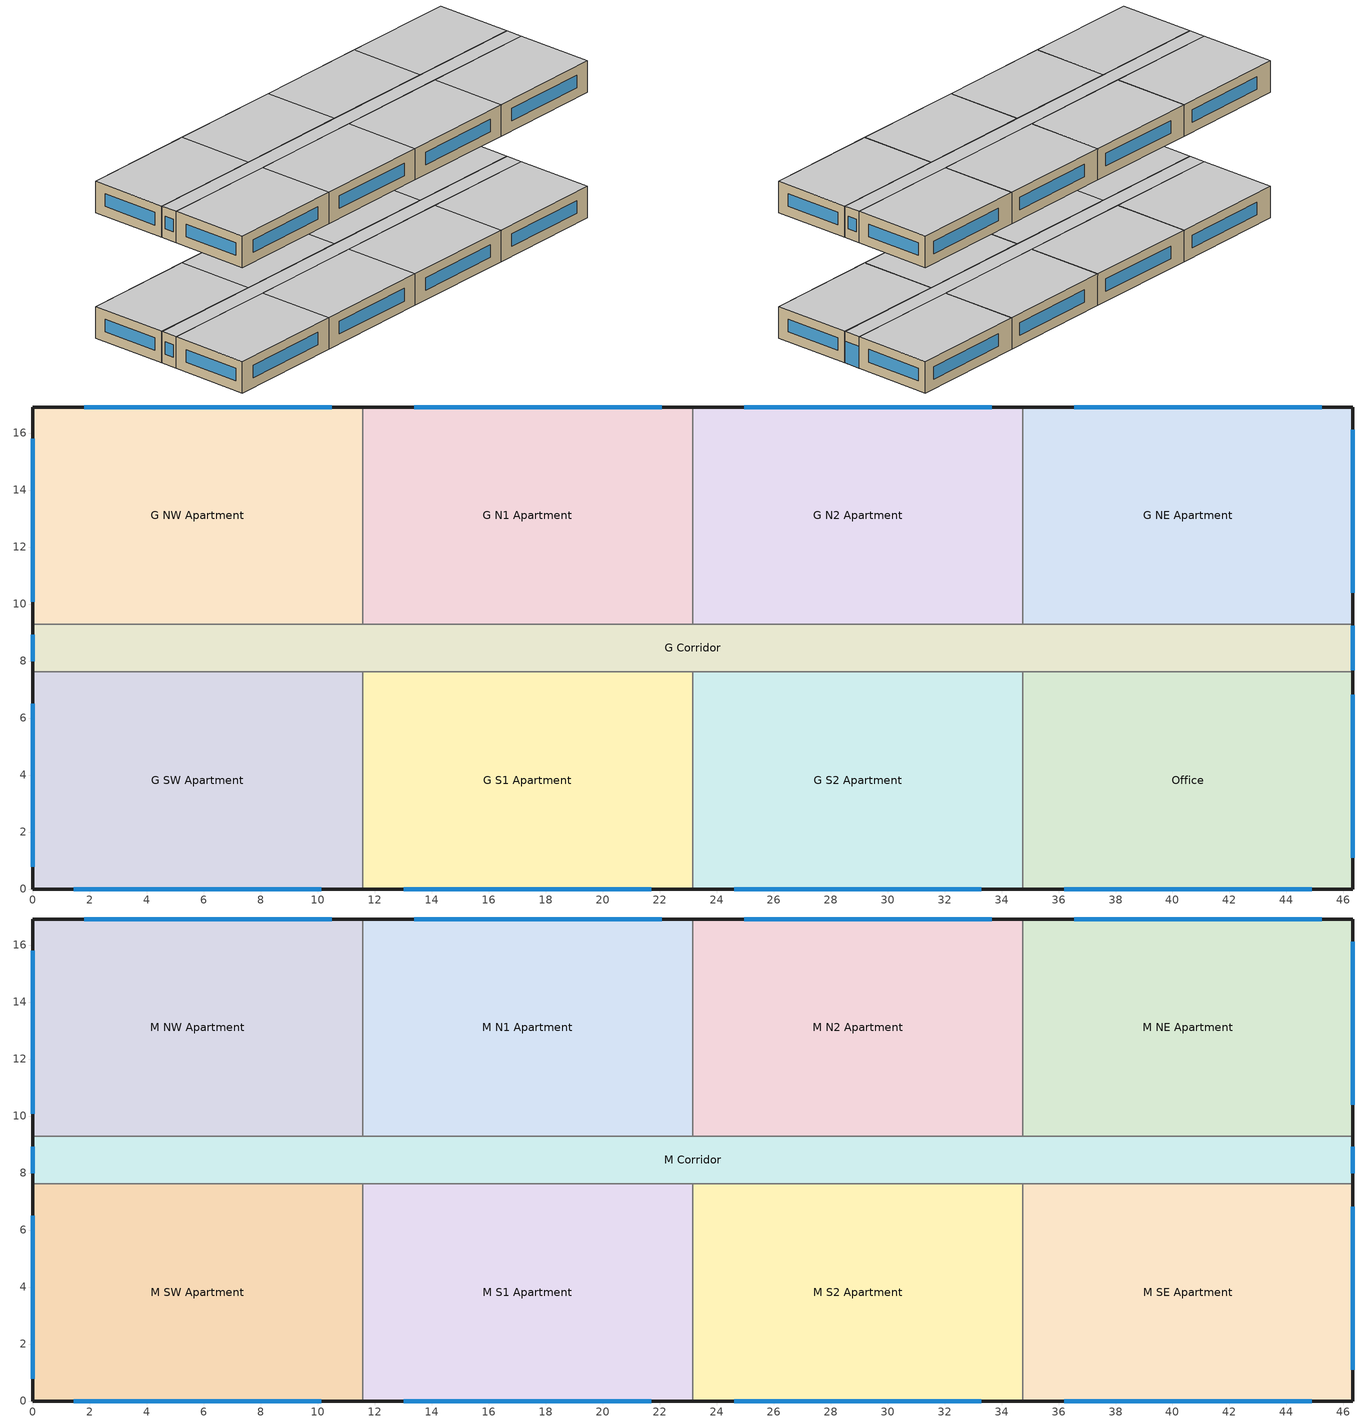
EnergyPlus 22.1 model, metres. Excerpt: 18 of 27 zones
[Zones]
G SW Apartment
 floor ground (gGFloorSWA_Ffactor): 0,7.62 11.58,7.62 11.58,0 0,0 z0
 wall outside (res_ext_wall_grd): 0,7.62 0,0 11.58,0 z0:3.05
 wall to G Corridor (int_wall): 11.58,7.62 0,7.62 z0:3.05
 wall to G S1 Apartment (int_wall): 11.58,0 11.58,7.62 z0:3.05
 window (ResWindow_U_0.53_SHGC_0.215): 1.45,0 10.13,0 / 0,6.5 0,0.79 z0.95:2.17
 ceiling adiabatic (int_slab_ceiling): 11.58,0 11.58,7.62 0,7.62 0,0 z3.05
G NW Apartment
 floor ground (gGFloorNWA_Ffactor): 0,16.92 11.58,16.92 11.58,9.3 0,9.3 z0
 wall outside (res_ext_wall_grd): 11.58,16.92 0,16.92 0,9.3 z0:3.05
 wall to G Corridor (int_wall): 0,9.3 11.58,9.3 z0:3.05
 wall to G N1 Apartment (int_wall): 11.58,9.3 11.58,16.92 z0:3.05
 window (ResWindow_U_0.53_SHGC_0.215): 0,15.8 0,10.08 / 10.5,16.92 1.81,16.92 z0.95:2.17
 ceiling adiabatic (int_slab_ceiling): 11.58,9.3 11.58,16.92 0,16.92 0,9.3 z3.05
Office
 floor ground (gGFloorSEA_Ffactor): 34.75,7.62 46.33,7.62 46.33,0 34.75,0 z0
 wall outside (nonres_ext_wall_grd): 34.75,0 46.33,0 46.33,7.62 z0:3.05
 wall to G Corridor (int_wall): 46.33,7.62 34.75,7.62 z0:3.05
 window (NonresWindow_U_0.53_SHGC_0.215): 36.19,0 44.88,0 / 46.33,1.1 46.33,6.81 z0.95:2.17
 ceiling adiabatic (int_slab_ceiling): 46.33,0 46.33,7.62 34.75,7.62 34.75,0 z3.05
G NE Apartment
 floor ground (gGFloorNEA_Ffactor): 34.75,16.92 46.33,16.92 46.33,9.3 34.75,9.3 z0
 wall outside (res_ext_wall_grd): 46.33,9.3 46.33,16.92 34.75,16.92 z0:3.05
 wall to G Corridor (int_wall): 34.75,9.3 46.33,9.3 z0:3.05
 window (ResWindow_U_0.53_SHGC_0.215): 45.25,16.92 36.56,16.92 / 46.33,10.4 46.33,16.11 z0.95:2.17
 ceiling adiabatic (int_slab_ceiling): 46.33,9.3 46.33,16.92 34.75,16.92 34.75,9.3 z3.05
G N1 Apartment
 floor ground (gGFloorN1A_Ffactor): 11.58,16.92 23.16,16.92 23.16,9.3 11.58,9.3 z0
 wall outside (res_ext_wall_grd): 23.16,16.92 11.58,16.92 z0:3.05
 wall to G Corridor (int_wall): 11.58,9.3 23.16,9.3 z0:3.05
 wall to G N2 Apartment (int_wall): 23.16,9.3 23.16,16.92 z0:3.05
 window (ResWindow_U_0.53_SHGC_0.215): 22.08,16.92 13.4,16.92 z0.95:2.17
 ceiling adiabatic (int_slab_ceiling): 23.16,9.3 23.16,16.92 11.58,16.92 11.58,9.3 z3.05
G N2 Apartment
 floor ground (gGFloorN2A_Ffactor): 23.16,16.92 34.75,16.92 34.75,9.3 23.16,9.3 z0
 wall outside (res_ext_wall_grd): 34.75,16.92 23.16,16.92 z0:3.05
 wall to G Corridor (int_wall): 23.16,9.3 34.75,9.3 z0:3.05
 wall to G NE Apartment (int_wall): 34.75,9.3 34.75,16.92 z0:3.05
 window (ResWindow_U_0.53_SHGC_0.215): 33.66,16.92 24.98,16.92 z0.95:2.17
 ceiling adiabatic (int_slab_ceiling): 34.75,9.3 34.75,16.92 23.16,16.92 23.16,9.3 z3.05
G S1 Apartment
 floor ground (gGFloorS1A_Ffactor): 11.58,7.62 23.16,7.62 23.16,0 11.58,0 z0
 wall outside (res_ext_wall_grd): 11.58,0 23.16,0 z0:3.05
 wall to G Corridor (int_wall): 23.16,7.62 11.58,7.62 z0:3.05
 wall to G S2 Apartment (int_wall): 23.16,0 23.16,7.62 z0:3.05
 window (ResWindow_U_0.53_SHGC_0.215): 13.03,0 21.72,0 z0.95:2.17
 ceiling adiabatic (int_slab_ceiling): 23.16,0 23.16,7.62 11.58,7.62 11.58,0 z3.05
G S2 Apartment
 floor ground (gGFloorS2A_Ffactor): 23.16,7.62 34.75,7.62 34.75,0 23.16,0 z0
 wall outside (res_ext_wall_grd): 23.16,0 34.75,0 z0:3.05
 wall to G Corridor (int_wall): 34.75,7.62 23.16,7.62 z0:3.05
 wall to Office (int_wall): 34.75,0 34.75,7.62 z0:3.05
 window (ResWindow_U_0.53_SHGC_0.215): 24.61,0 33.3,0 z0.95:2.17
 ceiling adiabatic (int_slab_ceiling): 34.75,0 34.75,7.62 23.16,7.62 23.16,0 z3.05
G Corridor
 floor ground (gFloorC_Ffactor): 0,9.3 46.33,9.3 46.33,7.62 0,7.62 z0
 wall outside (nonres_ext_wall_grd): 0,9.3 0,7.62 / 46.33,7.62 46.33,9.3 z0:3.05
 window (NonresWindow_U_0.53_SHGC_0.215): 0,8.91 0,8 z0.95:2.17; 46.33,7.67 46.33,9.25 z0:2.13
 ceiling adiabatic (int_slab_ceiling): 46.33,7.62 46.33,9.3 0,9.3 0,7.62 z3.05
M SW Apartment
 floor adiabatic (int_slab_floor): 0,7.62 11.58,7.62 11.58,0 0,0 z12.19
 wall outside (res_ext_wall_mid): 0,7.62 0,0 11.58,0 z12.19:15.24
 wall to M Corridor (int_wall): 11.58,7.62 0,7.62 z12.19:15.24
 wall to M S1 Apartment (int_wall): 11.58,0 11.58,7.62 z12.19:15.24
 window (ResWindow_U_0.53_SHGC_0.215): 1.45,0 10.13,0 / 0,6.5 0,0.79 z13.15:14.36
 ceiling adiabatic (int_slab_ceiling): 11.58,0 11.58,7.62 0,7.62 0,0 z15.24
M NW Apartment
 floor adiabatic (int_slab_floor): 0,16.92 11.58,16.92 11.58,9.3 0,9.3 z12.19
 wall outside (res_ext_wall_mid): 11.58,16.92 0,16.92 0,9.3 z12.19:15.24
 wall to M Corridor (int_wall): 0,9.3 11.58,9.3 z12.19:15.24
 wall to M N1 Apartment (int_wall): 11.58,9.3 11.58,16.92 z12.19:15.24
 window (ResWindow_U_0.53_SHGC_0.215): 0,15.8 0,10.08 / 10.5,16.92 1.81,16.92 z13.15:14.36
 ceiling adiabatic (int_slab_ceiling): 11.58,9.3 11.58,16.92 0,16.92 0,9.3 z15.24
M SE Apartment
 floor adiabatic (int_slab_floor): 34.75,7.62 46.33,7.62 46.33,0 34.75,0 z12.19
 wall outside (res_ext_wall_mid): 34.75,0 46.33,0 46.33,7.62 z12.19:15.24
 wall to M Corridor (int_wall): 46.33,7.62 34.75,7.62 z12.19:15.24
 window (ResWindow_U_0.53_SHGC_0.215): 36.19,0 44.88,0 / 46.33,1.1 46.33,6.81 z13.15:14.36
 ceiling adiabatic (int_slab_ceiling): 46.33,0 46.33,7.62 34.75,7.62 34.75,0 z15.24
M NE Apartment
 floor adiabatic (int_slab_floor): 34.75,16.92 46.33,16.92 46.33,9.3 34.75,9.3 z12.19
 wall outside (res_ext_wall_mid): 46.33,9.3 46.33,16.92 34.75,16.92 z12.19:15.24
 wall to M Corridor (int_wall): 34.75,9.3 46.33,9.3 z12.19:15.24
 window (ResWindow_U_0.53_SHGC_0.215): 45.25,16.92 36.56,16.92 / 46.33,10.4 46.33,16.11 z13.15:14.36
 ceiling adiabatic (int_slab_ceiling): 46.33,9.3 46.33,16.92 34.75,16.92 34.75,9.3 z15.24
M N1 Apartment
 floor adiabatic (int_slab_floor): 11.58,16.92 23.16,16.92 23.16,9.3 11.58,9.3 z12.19
 wall outside (res_ext_wall_mid): 23.16,16.92 11.58,16.92 z12.19:15.24
 wall to M Corridor (int_wall): 11.58,9.3 23.16,9.3 z12.19:15.24
 wall to M N2 Apartment (int_wall): 23.16,9.3 23.16,16.92 z12.19:15.24
 window (ResWindow_U_0.53_SHGC_0.215): 22.08,16.92 13.4,16.92 z13.15:14.36
 ceiling adiabatic (int_slab_ceiling): 23.16,9.3 23.16,16.92 11.58,16.92 11.58,9.3 z15.24
M N2 Apartment
 floor adiabatic (int_slab_floor): 23.16,16.92 34.75,16.92 34.75,9.3 23.16,9.3 z12.19
 wall outside (res_ext_wall_mid): 34.75,16.92 23.16,16.92 z12.19:15.24
 wall to M Corridor (int_wall): 23.16,9.3 34.75,9.3 z12.19:15.24
 wall to M NE Apartment (int_wall): 34.75,9.3 34.75,16.92 z12.19:15.24
 window (ResWindow_U_0.53_SHGC_0.215): 33.66,16.92 24.98,16.92 z13.15:14.36
 ceiling adiabatic (int_slab_ceiling): 34.75,9.3 34.75,16.92 23.16,16.92 23.16,9.3 z15.24
M S1 Apartment
 floor adiabatic (int_slab_floor): 11.58,7.62 23.16,7.62 23.16,0 11.58,0 z12.19
 wall outside (res_ext_wall_mid): 11.58,0 23.16,0 z12.19:15.24
 wall to M Corridor (int_wall): 23.16,7.62 11.58,7.62 z12.19:15.24
 wall to M S2 Apartment (int_wall): 23.16,0 23.16,7.62 z12.19:15.24
 window (ResWindow_U_0.53_SHGC_0.215): 13.03,0 21.72,0 z13.15:14.36
 ceiling adiabatic (int_slab_ceiling): 23.16,0 23.16,7.62 11.58,7.62 11.58,0 z15.24
M S2 Apartment
 floor adiabatic (int_slab_floor): 23.16,7.62 34.75,7.62 34.75,0 23.16,0 z12.19
 wall outside (res_ext_wall_mid): 23.16,0 34.75,0 z12.19:15.24
 wall to M Corridor (int_wall): 34.75,7.62 23.16,7.62 z12.19:15.24
 wall to M SE Apartment (int_wall): 34.75,0 34.75,7.62 z12.19:15.24
 window (ResWindow_U_0.53_SHGC_0.215): 24.61,0 33.3,0 z13.15:14.36
 ceiling adiabatic (int_slab_ceiling): 34.75,0 34.75,7.62 23.16,7.62 23.16,0 z15.24
M Corridor
 floor adiabatic (int_slab_floor): 0,9.3 46.33,9.3 46.33,7.62 0,7.62 z12.19
 wall outside (nonres_ext_wall_mid): 0,9.3 0,7.62 / 46.33,7.62 46.33,9.3 z12.19:15.24
 window (NonresWindow_U_0.53_SHGC_0.215): 0,8.91 0,8 / 46.33,8 46.33,8.91 z13.15:14.36
 ceiling adiabatic (int_slab_ceiling): 46.33,7.62 46.33,9.3 0,9.3 0,7.62 z15.24
[Building]
ApartmentHighRise: North Axis {deg}=0; Terrain=City; Loads Convergence Tolerance Value {W}=0.04; Temperature Convergence Tolerance Value {deltaC}=0.2; Solar Distribution=FullInteriorAndExterior; Maximum Number of Warmup Days=25; Minimum Number of Warmup Days=6
[Site:Location]
Site:Location=Dubai.Intl.AP_ARE WMO=411940; Latitude {N+ S-}=25.25; Longitude {W- E+}=55.33; Time Zone Relative to GMT {GMT+/-}=4; Elevation {m}=5
[SizingPeriod:DesignDay] Day of Month=21; Dry-Bulb Temperature Range Modifier Type=DefaultMultipliers; Humidity Condition Type=Wetbulb; Barometric Pressure {Pa}=101265; Rain {Yes/No}=No; Snow on ground {Yes/No}=No; Daylight Savings Time Indicator=No
Name | Month | Day Type | Maximum Dry-Bulb Temperature {C} | Daily Dry-Bulb Temperature Range {C} | Wetbulb at Maximum Dry-Bulb {C} | Wind Speed {m/s} design conditions vs. traditional 6.71 m/s (15 mph) | Wind Direction {Degrees; N=0, S=180} | Solar Model Indicator | Clearness {0.0 to 1.1} | Wind Speed {m/s} design conditions vs. traditional 3.35 m/s (7mph) | ASHRAE Clear Sky Optical Depth for Beam Irradiance (taub) | ASHRAE Clear Sky Optical Depth for Diffuse Irradiance (taud)
Dubai.Intl.AP_ARE Ann Htg 99.6% Condns DB | 1 | WinterDesignDay | 12.7 | 0 | 12.7 | 2 | 170 | ASHRAEClearSky | 0
Dubai.Intl.AP_ARE Ann Clg .4% Condns DB=>MWB | 8 | SummerDesignDay | 42.8 | 9.7 | 23.8 |  | 80 | ASHRAETau |  | 5 | 0.786 | 1.36
[Site:WaterMainsTemperature]
Calculation Method=CORRELATION; Annual average outdoor air temperature {C}=27.75; Maximum difference in monthly average outdoor air temperatures {C}=16.1
[Site:GroundTemperature:FCfactorMethod]
January Ground Temperature {C}=29.5; February Ground Temperature {C}=25.5; March Ground Temperature {C}=21.1; April Ground Temperature {C}=19.2; May Ground Temperature {C}=20.8; June Ground Temperature {C}=23.1; July Ground Temperature {C}=26.5; August Ground Temperature {C}=31.4; September Ground Temperature {C}=33; October Ground Temperature {C}=35.1; November Ground Temperature {C}=35.3; December Ground Temperature {C}=32.5
[Material]
Name | Roughness | Thickness {m} | Conductivity {W/m-K} | Density {kg/m3} | Specific Heat {J/kg-K} | Thermal Absorptance | Solar Absorptance | Visible Absorptance | Absorptance:Thermal | Absorptance:Solar | Absorptance:Visible
Std Wood 6inch | MediumSmooth | 0.15 | 0.12 | 540 | 1210 | 0.9 | 0.7 | 0.7
F07 25mm stucco | Smooth | 0.0254 | 0.72 | 1856 | 840 | 0.9 | 0.7 | 0.7
G01 13mm gypsum board | Smooth | 0.0127 | 0.16 | 800 | 1090 |  |  |  | 0.9 | 0.7 | 0.5
G01 16mm gypsum board | MediumSmooth | 0.0159 | 0.16 | 800 | 1090
100mm Normalweight concrete floor | MediumRough | 0.1016 | 2.31 | 2322 | 832
[Material:NoMass]
CP02 CARPET PAD: VeryRough, 0.21648, 0.9, 0.7, 0.8
Nonres_Exterior_Wall_Insulation_grd; Res_Exterior_Wall_Insulation_grd: MediumSmooth, 0.47417, 0.9, 0.7, 0.7
Nonres_Exterior_Wall_Insulation_mid; Res_Exterior_Wall_Insulation_mid: MediumSmooth, 0.445744, 0.9, 0.7, 0.7
[Construction]
InteriorFurnishings: Std Wood 6inch
int_wall: G01 13mm gypsum board, G01 13mm gypsum board
int_slab_floor: 100mm Normalweight concrete floor, CP02 CARPET PAD
int_slab_ceiling: CP02 CARPET PAD, 100mm Normalweight concrete floor
nonres_ext_wall_grd: F07 25mm stucco, G01 16mm gypsum board, Nonres_Exterior_Wall_Insulation_grd, G01 16mm gypsum board
nonres_ext_wall_mid: F07 25mm stucco, G01 16mm gypsum board, Nonres_Exterior_Wall_Insulation_mid, G01 16mm gypsum board
res_ext_wall_grd: F07 25mm stucco, G01 16mm gypsum board, Res_Exterior_Wall_Insulation_grd, G01 16mm gypsum board
res_ext_wall_mid: F07 25mm stucco, G01 16mm gypsum board, Res_Exterior_Wall_Insulation_mid, G01 16mm gypsum board
NonresWindow_U_0.53_SHGC_0.215: Nonres Window Glazing Layer
ResWindow_U_0.53_SHGC_0.215: Res Window Glazing Layer
RL Residential Window with Interior Shade: Res Window Glazing Layer, RL Interior Shade
[WindowMaterial:SimpleGlazingSystem] U-Factor {W/m2-K}=3.00948; Solar Heat Gain Coefficient=0.215; Visible Transmittance=0.2365
Nonres Window Glazing Layer; Res Window Glazing Layer
[Construction:FfactorGroundFloor] F-Factor {W/m-K}=1.26363
Name | Area {m2} | PerimeterExposed {m}
gGFloorSWA_Ffactor; gGFloorNWA_Ffactor; gGFloorSEA_Ffactor; gGFloorNEA_Ffactor | 88.2487 | 19.2014
gGFloorN1A_Ffactor; gGFloorN2A_Ffactor; gGFloorS1A_Ffactor; gGFloorS2A_Ffactor | 88.2487 | 11.5818
gFloorC_Ffactor | 77.6585 | 3.3526
[WindowMaterial:Shade]
RL Interior Shade: Solar Transmittance=0.1; Solar Reflectance=0.5; Visible Transmittance=0.1; Visible Reflectance=0.5; Infrared Hemispherical Emissivity=0.9; Infrared Transmittance=0; Thickness {m}=0.005; Conductivity {W/m-K}=0.1; Shade to Glass Distance {m}=0.05; Top Opening Multiplier=0.5; Bottom Opening Multiplier=0.5; Left-Side Opening Multiplier=0.5; Right-Side Opening Multiplier=0.5; Airflow Permeability=0
[Zone] Type=1; Multiplier=1; Ceiling Height {m}=-9999; Volume {m3}=autocalculate; Floor Area {m2}=autocalculate; Part of Total Floor Area=Yes
G SW Apartment; G NW Apartment; Office; G NE Apartment; G N1 Apartment; G N2 Apartment; G S1 Apartment; G S2 Apartment; G Corridor; M SW Apartment; M NW Apartment; M SE Apartment; M NE Apartment; M N1 Apartment; M N2 Apartment; M S1 Apartment; M S2 Apartment; M Corridor
[InternalMass] Construction=InteriorFurnishings
Name | Zone or ZoneList | Surface Area {m2}
G SW Apartment_InternalMass_1 | G SW Apartment | 88.2493
G NW Apartment_InternalMass_1 | G NW Apartment | 88.2493
Office_InternalMass_1 | Office | 88.2493
G NE Apartment_InternalMass_1 | G NE Apartment | 88.2493
G N1 Apartment_InternalMass_1 | G N1 Apartment | 88.2493
G N2 Apartment_InternalMass_1 | G N2 Apartment | 88.2493
G S1 Apartment_InternalMass_1 | G S1 Apartment | 88.2493
G S2 Apartment_InternalMass_1 | G S2 Apartment | 88.2493
M SW Apartment_InternalMass_1 | M SW Apartment | 176.4981
M NW Apartment_InternalMass_1 | M NW Apartment | 176.4981
M SE Apartment_InternalMass_1 | M SE Apartment | 176.4981
M NE Apartment_InternalMass_1 | M NE Apartment | 176.4981
M N1 Apartment_InternalMass_1 | M N1 Apartment | 176.4981
M N2 Apartment_InternalMass_1 | M N2 Apartment | 176.4981
M S1 Apartment_InternalMass_1 | M S1 Apartment | 176.4981
M S2 Apartment_InternalMass_1 | M S2 Apartment | 176.4981
[People] Activity Level Schedule=Activity Schedule
Name | Zone or ZoneList or Space or SpaceList | Number of People Schedule | Number of People Calculation Method | Number of People | Fraction Radiant | Sensible Heat Fraction | Floor Area per Person {m2/person}
G SW Apartment People | G SW Apartment | OCC_APT_SCH_WORKING_FAMILY | People | 2.5 | 0.5 | autocalculate
G NW Apartment People | G NW Apartment | OCC_APT_SCH_STAY_HOME_FAMILY | People | 2.5 | 0.3 | AUTOCALCULATE
Office People | Office | OCC_OFF_w_SB_SCH | Area/Person |  | 0.3 | AUTOCALCULATE | 18.5806
G NE Apartment People | G NE Apartment | OCC_APT_SCH_STAY_HOME_FAMILY | People | 2.5 | 0.3 | AUTOCALCULATE
G N1 Apartment People | G N1 Apartment | OCC_APT_SCH_STAY_HOME_FAMILY | People | 2.5 | 0.3 | AUTOCALCULATE
G N2 Apartment People | G N2 Apartment | OCC_APT_SCH_STAY_HOME_FAMILY | People | 2.5 | 0.3 | AUTOCALCULATE
G S1 Apartment People | G S1 Apartment | OCC_APT_SCH_WORKING_FAMILY | People | 2.5 | 0.3 | AUTOCALCULATE
G S2 Apartment People | G S2 Apartment | OCC_APT_SCH_WORKING_FAMILY | People | 2.5 | 0.3 | AUTOCALCULATE
M SW Apartment People | M SW Apartment | OCC_APT_SCH_WORKING_FAMILY | People | 2.5 | 0.3 | AUTOCALCULATE
M NW Apartment People | M NW Apartment | OCC_APT_SCH_STAY_HOME_FAMILY | People | 2.5 | 0.3 | AUTOCALCULATE
M SE Apartment People | M SE Apartment | OCC_APT_SCH_WORKING_FAMILY | People | 2.5 | 0.3 | AUTOCALCULATE
M NE Apartment People | M NE Apartment | OCC_APT_SCH_STAY_HOME_FAMILY | People | 2.5 | 0.3 | AUTOCALCULATE
M N1 Apartment People | M N1 Apartment | OCC_APT_SCH_STAY_HOME_FAMILY | People | 2.5 | 0.3 | AUTOCALCULATE
M N2 Apartment People | M N2 Apartment | OCC_APT_SCH_STAY_HOME_FAMILY | People | 2.5 | 0.3 | AUTOCALCULATE
M S1 Apartment People | M S1 Apartment | OCC_APT_SCH_WORKING_FAMILY | People | 2.5 | 0.3 | AUTOCALCULATE
M S2 Apartment People | M S2 Apartment | OCC_APT_SCH_WORKING_FAMILY | People | 2.5 | 0.3 | AUTOCALCULATE
G Corridor People | G Corridor | OCC_APT_SCH_CORRIDOR | People | 4.18 | 0.5 | autocalculate
M Corridor People | M Corridor | OCC_APT_SCH_CORRIDOR | People | 4.18 | 0.5 | autocalculate
[Lights] Design Level Calculation Method=Watts/Area; Return Air Fraction=0; Fraction Radiant=0.6; Fraction Visible=0.2; Fraction Replaceable=1; Return Air Fraction Calculated from Plenum Temperature=No
Name | Zone or ZoneList or Space or SpaceList | Schedule | Watts per Zone Floor Area {W/m2}
G SW Apartment_Lights_hardwired | G SW Apartment | ltg_sch_apartment_hardwired | 2.15278
G NW Apartment_Lights_hardwired | G NW Apartment | ltg_sch_apartment_hardwired | 2.15278
Office_Lights_hardwired | Office | ltg_sch_office | 6.87372
G NE Apartment_Lights_hardwired | G NE Apartment | ltg_sch_apartment_hardwired | 2.15278
G N1 Apartment_Lights_hardwired | G N1 Apartment | ltg_sch_apartment_hardwired | 2.15278
G N2 Apartment_Lights_hardwired | G N2 Apartment | ltg_sch_apartment_hardwired | 2.15278
G S1 Apartment_Lights_hardwired | G S1 Apartment | ltg_sch_apartment_hardwired | 2.15278
G S2 Apartment_Lights_hardwired | G S2 Apartment | ltg_sch_apartment_hardwired | 2.15278
G Corridor_Lights_hardwired | G Corridor | ltg_sch_corridor | 5.250897
M SW Apartment_Lights_hardwired | M SW Apartment | ltg_sch_apartment_hardwired | 2.15278
M NW Apartment_Lights_hardwired | M NW Apartment | ltg_sch_apartment_hardwired | 2.15278
M SE Apartment_Lights_hardwired | M SE Apartment | ltg_sch_apartment_hardwired | 2.15278
M NE Apartment_Lights_hardwired | M NE Apartment | ltg_sch_apartment_hardwired | 2.15278
M N1 Apartment_Lights_hardwired | M N1 Apartment | ltg_sch_apartment_hardwired | 2.15278
M N2 Apartment_Lights_hardwired | M N2 Apartment | ltg_sch_apartment_hardwired | 2.15278
M S1 Apartment_Lights_hardwired | M S1 Apartment | ltg_sch_apartment_hardwired | 2.15278
M S2 Apartment_Lights_hardwired | M S2 Apartment | ltg_sch_apartment_hardwired | 2.15278
M Corridor_Lights_hardwired | M Corridor | ltg_sch_corridor | 5.250897
G SW Apartment_Lights_plugin | G SW Apartment | ltg_sch_apartment_plugin | 0.96875
G NW Apartment_Lights_plugin | G NW Apartment | ltg_sch_apartment_plugin | 0.96875
G NE Apartment_Lights_plugin | G NE Apartment | ltg_sch_apartment_plugin | 0.96875
G N1 Apartment_Lights_plugin | G N1 Apartment | ltg_sch_apartment_plugin | 0.96875
G N2 Apartment_Lights_plugin | G N2 Apartment | ltg_sch_apartment_plugin | 0.96875
G S1 Apartment_Lights_plugin | G S1 Apartment | ltg_sch_apartment_plugin | 0.96875
G S2 Apartment_Lights_plugin | G S2 Apartment | ltg_sch_apartment_plugin | 0.96875
M SW Apartment_Lights_plugin | M SW Apartment | ltg_sch_apartment_plugin | 0.96875
M NW Apartment_Lights_plugin | M NW Apartment | ltg_sch_apartment_plugin | 0.96875
M SE Apartment_Lights_plugin | M SE Apartment | ltg_sch_apartment_plugin | 0.96875
M NE Apartment_Lights_plugin | M NE Apartment | ltg_sch_apartment_plugin | 0.96875
M N1 Apartment_Lights_plugin | M N1 Apartment | ltg_sch_apartment_plugin | 0.96875
M N2 Apartment_Lights_plugin | M N2 Apartment | ltg_sch_apartment_plugin | 0.96875
M S1 Apartment_Lights_plugin | M S1 Apartment | ltg_sch_apartment_plugin | 0.96875
M S2 Apartment_Lights_plugin | M S2 Apartment | ltg_sch_apartment_plugin | 0.96875
[ElectricEquipment] Design Level Calculation Method=Watts/Area; Watts per Zone Floor Area {W/m2}=6.67; Fraction Latent=0; Fraction Radiant=0.5; Fraction Lost=0
Name | Zone or ZoneList or Space or SpaceList | Schedule
G SW Apartment_Plug_GSW_Equip | G SW Apartment | EQP_APT_SCH
G NW Apartment_Plug_GNW_Equip | G NW Apartment | EQP_APT_SCH
Office_Plug_Office_Equip | Office | EQP_OFF_SCH
G NE Apartment_Plug_GNE_Equip | G NE Apartment | EQP_APT_SCH
G N1 Apartment_Plug_GN1_Equip | G N1 Apartment | EQP_APT_SCH
G N2 Apartment_Plug_GN2_Equip | G N2 Apartment | EQP_APT_SCH
G S1 Apartment_Plug_GS1_Equip | G S1 Apartment | EQP_APT_SCH
G S2 Apartment_Plug_GS2_Equip | G S2 Apartment | EQP_APT_SCH
M SW Apartment_Plug_MSW_Equip | M SW Apartment | EQP_APT_SCH
M NW Apartment_Plug_MNW_Equip | M NW Apartment | EQP_APT_SCH
M SE Apartment_Plug_MSE_Equip | M SE Apartment | EQP_APT_SCH
M NE Apartment_Plug_MNE_Equip | M NE Apartment | EQP_APT_SCH
M N1 Apartment_Plug_MN1_Equip | M N1 Apartment | EQP_APT_SCH
M N2 Apartment_Plug_MN2_Equip | M N2 Apartment | EQP_APT_SCH
M S1 Apartment_Plug_MS1_Equip | M S1 Apartment | EQP_APT_SCH
M S2 Apartment_Plug_MS2_Equip | M S2 Apartment | EQP_APT_SCH
[ZoneInfiltration:DesignFlowRate] Temperature Term Coefficient=0; Velocity Squared Term Coefficient=0
Name | Zone or ZoneList | Schedule | Design Flow Rate Calculation Method | Flow per Exterior Surface Area {m3/s-m2} | Constant Term Coefficient | Velocity Term Coefficient | Design Flow Rate {m3/s}
G SW Apartment_Infiltration | G SW Apartment | INF_APT_SCH | Flow/ExteriorWallArea | 0.000569572 | 0 | 0.224
G NW Apartment_Infiltration | G NW Apartment | INF_APT_SCH | Flow/ExteriorWallArea | 0.000569572 | 0 | 0.224
Office_Infiltration | Office | INF_APT_SCH | Flow/ExteriorWallArea | 0.000569572 | 0 | 0.224
G NE Apartment_Infiltration | G NE Apartment | INF_APT_SCH | Flow/ExteriorWallArea | 0.000569572 | 0 | 0.224
G N1 Apartment_Infiltration | G N1 Apartment | INF_APT_SCH | Flow/ExteriorWallArea | 0.000569572 | 0 | 0.224
G N2 Apartment_Infiltration | G N2 Apartment | INF_APT_SCH | Flow/ExteriorWallArea | 0.000569572 | 0 | 0.224
G S1 Apartment_Infiltration | G S1 Apartment | INF_APT_SCH | Flow/ExteriorWallArea | 0.000569572 | 0 | 0.224
G S2 Apartment_Infiltration | G S2 Apartment | INF_APT_SCH | Flow/ExteriorWallArea | 0.000569572 | 0 | 0.224
G Corridor_Infiltration | G Corridor | INF_APT_SCH | Flow/ExteriorWallArea | 0.000569572 | 0 | 0.224
Door_Infil_GC | G Corridor | INFIL_Door_Opening_SCH | Flow/Zone |  | 1 | 0 | 1.52392
M SW Apartment_Infiltration | M SW Apartment | INF_APT_SCH | Flow/ExteriorWallArea | 0.000569572 | 0 | 0.224
M NW Apartment_Infiltration | M NW Apartment | INF_APT_SCH | Flow/ExteriorWallArea | 0.000569572 | 0 | 0.224
M SE Apartment_Infiltration | M SE Apartment | INF_APT_SCH | Flow/ExteriorWallArea | 0.000569572 | 0 | 0.224
M NE Apartment_Infiltration | M NE Apartment | INF_APT_SCH | Flow/ExteriorWallArea | 0.000569572 | 0 | 0.224
M N1 Apartment_Infiltration | M N1 Apartment | INF_APT_SCH | Flow/ExteriorWallArea | 0.000569572 | 0 | 0.224
M N2 Apartment_Infiltration | M N2 Apartment | INF_APT_SCH | Flow/ExteriorWallArea | 0.000569572 | 0 | 0.224
M S1 Apartment_Infiltration | M S1 Apartment | INF_APT_SCH | Flow/ExteriorWallArea | 0.000569572 | 0 | 0.224
M S2 Apartment_Infiltration | M S2 Apartment | INF_APT_SCH | Flow/ExteriorWallArea | 0.000569572 | 0 | 0.224
M Corridor_Infiltration | M Corridor | INF_APT_SCH | Flow/ExteriorWallArea | 0.000569572 | 0 | 0.224
[Exterior:Lights]
Facade Lighting: Schedule=Exterior_Lgt_ALWAYS_ON; Design Level {W}=6056.98; Control Option=AstronomicalClock
[ThermostatSetpoint:SingleHeating]
Name | Setpoint Temperature Schedule
AptHeatingSetPoint | HTGSETP_APT_SCH
OffHeatingSetPoint | HTGSETP_DESIGN_OFF_SCH
[ThermostatSetpoint:SingleCooling]
Name | Setpoint Temperature Schedule
AptCoolingSetPoint | CLGSETP_APT_SCH
OffCoolingSetPoint | CLGSETP_DESIGN_OFF_SCH
[ThermostatSetpoint:DualSetpoint]
Name | Heating Setpoint Temperature Schedule | Cooling Setpoint Temperature Schedule
S Apartment Dual SP Control | S HTGSETP_APT_SCH | S CLGSETP_APT_SCH
N Apartment Dual SP Control | N HTGSETP_APT_SCH | N CLGSETP_APT_SCH
Office Dual SP Control | HTGSETP_OFF_SCH_Yes_Optimum | CLGSETP_OFF_SCH_Yes_Optimum
[Sizing:Zone] Zone Cooling Design Supply Air Temperature Input Method=SupplyAirTemperature; Zone Cooling Design Supply Air Temperature {C}=14; Zone Heating Design Supply Air Temperature Input Method=SupplyAirTemperature; Zone Heating Design Supply Air Temperature {C}=40; Zone Cooling Design Supply Air Humidity Ratio {kg-H2O/kg-air}=0.008; Zone Heating Design Supply Air Humidity Ratio {kgWater/kgDryAir}=0.008; Cooling Design Air Flow Method=DesignDay; Cooling Design Air Flow Rate {m3/s}=0; Cooling Minimum Air Flow Fraction=0; Heating Design Air Flow Method=DesignDay; Heating Design Air Flow Rate {m3/s}=0
Name | Design Specification Outdoor Air Object
G SW Apartment | SZ DSOA G SW Apartment
G NW Apartment | SZ DSOA G NW Apartment
Office | SZ DSOA Office
G NE Apartment | SZ DSOA G NE Apartment
G N1 Apartment | SZ DSOA G N1 Apartment
G N2 Apartment | SZ DSOA G N2 Apartment
G S1 Apartment | SZ DSOA G S1 Apartment
G S2 Apartment | SZ DSOA G S2 Apartment
M SW Apartment | SZ DSOA M SW Apartment
M NW Apartment | SZ DSOA M NW Apartment
M SE Apartment | SZ DSOA M SE Apartment
M NE Apartment | SZ DSOA M NE Apartment
M N1 Apartment | SZ DSOA M N1 Apartment
M N2 Apartment | SZ DSOA M N2 Apartment
M S1 Apartment | SZ DSOA M S1 Apartment
M S2 Apartment | SZ DSOA M S2 Apartment
[DesignSpecification:OutdoorAir] Outdoor Air Method=Flow/Area
Name | Outdoor Air Flow per Zone Floor Area {m3/s-m2}
SZ DSOA G SW Apartment; SZ DSOA G NW Apartment; SZ DSOA G NE Apartment; SZ DSOA G N1 Apartment; SZ DSOA G N2 Apartment; SZ DSOA G S1 Apartment; SZ DSOA G S2 Apartment; SZ DSOA M SW Apartment; SZ DSOA M NW Apartment; SZ DSOA M SE Apartment; SZ DSOA M NE Apartment; SZ DSOA M N1 Apartment; SZ DSOA M N2 Apartment; SZ DSOA M S1 Apartment; SZ DSOA M S2 Apartment | 0.000294105
SZ DSOA Office | 0.0004318
[ZoneControl:Thermostat]
G SW Apartment Thermostat: G SW Apartment, ZONE CONTROL TYPE SCHED, AptCoolingSetPoint, AptHeatingSetPoint, S Apartment Dual SP Control
G NW Apartment Thermostat: G NW Apartment, ZONE CONTROL TYPE SCHED, AptCoolingSetPoint, AptHeatingSetPoint, N Apartment Dual SP Control
Office Thermostat: Office, ZONE CONTROL TYPE SCHED, OffCoolingSetPoint, OffHeatingSetPoint, Office Dual SP Control
G NE Apartment Thermostat: G NE Apartment, ZONE CONTROL TYPE SCHED, AptCoolingSetPoint, AptHeatingSetPoint, N Apartment Dual SP Control
G N1 Apartment Thermostat: G N1 Apartment, ZONE CONTROL TYPE SCHED, AptCoolingSetPoint, AptHeatingSetPoint, N Apartment Dual SP Control
G N2 Apartment Thermostat: G N2 Apartment, ZONE CONTROL TYPE SCHED, AptCoolingSetPoint, AptHeatingSetPoint, N Apartment Dual SP Control
G S1 Apartment Thermostat: G S1 Apartment, ZONE CONTROL TYPE SCHED, AptCoolingSetPoint, AptHeatingSetPoint, S Apartment Dual SP Control
G S2 Apartment Thermostat: G S2 Apartment, ZONE CONTROL TYPE SCHED, AptCoolingSetPoint, AptHeatingSetPoint, S Apartment Dual SP Control
M SW Apartment Thermostat: M SW Apartment, ZONE CONTROL TYPE SCHED, AptCoolingSetPoint, AptHeatingSetPoint, S Apartment Dual SP Control
M NW Apartment Thermostat: M NW Apartment, ZONE CONTROL TYPE SCHED, AptCoolingSetPoint, AptHeatingSetPoint, N Apartment Dual SP Control
M SE Apartment Thermostat: M SE Apartment, ZONE CONTROL TYPE SCHED, AptCoolingSetPoint, AptHeatingSetPoint, S Apartment Dual SP Control
M NE Apartment Thermostat: M NE Apartment, ZONE CONTROL TYPE SCHED, AptCoolingSetPoint, AptHeatingSetPoint, N Apartment Dual SP Control
M N1 Apartment Thermostat: M N1 Apartment, ZONE CONTROL TYPE SCHED, AptCoolingSetPoint, AptHeatingSetPoint, N Apartment Dual SP Control
M N2 Apartment Thermostat: M N2 Apartment, ZONE CONTROL TYPE SCHED, AptCoolingSetPoint, AptHeatingSetPoint, N Apartment Dual SP Control
M S1 Apartment Thermostat: M S1 Apartment, ZONE CONTROL TYPE SCHED, AptCoolingSetPoint, AptHeatingSetPoint, S Apartment Dual SP Control
M S2 Apartment Thermostat: M S2 Apartment, ZONE CONTROL TYPE SCHED, AptCoolingSetPoint, AptHeatingSetPoint, S Apartment Dual SP Control
[ZoneVentilation:WindandStackOpenArea] Opening Area {m2}=0.1181; Opening Effectiveness=autocalculate; Height Difference {m}=15.2393; Discharge Coefficient for Opening=autocalculate; Delta Temperature {deltaC}=-100; Maximum Wind Speed {m/s}=40
Name | Zone | Opening Area Fraction Schedule | Effective Angle {deg} | Minimum Indoor Temperature {C} | Maximum Indoor Temperature {C} | Minimum Outdoor Temperature {C} | Maximum Outdoor Temperature {C}
G SW Apartment Sliding Door Ventilation | G SW Apartment | RL Ventilation Fraction G | 180 | -50 | 50 | -50 | 50
G NW Apartment Sliding Door Ventilation | G NW Apartment | Sliding_Doors_Ventilation_Availability_SCH | 0 | 18.89 | 25.56 | 15.56 | 23.89
G NE Apartment Sliding Door Ventilation | G NE Apartment | Sliding_Doors_Ventilation_Availability_SCH | 0 | 18.89 | 25.56 | 15.56 | 23.89
G N1 Apartment Sliding Door Ventilation | G N1 Apartment | Sliding_Doors_Ventilation_Availability_SCH | 0 | 18.89 | 25.56 | 15.56 | 23.89
G N2 Apartment Sliding Door Ventilation | G N2 Apartment | Sliding_Doors_Ventilation_Availability_SCH | 0 | 18.89 | 25.56 | 15.56 | 23.89
G S1 Apartment Sliding Door Ventilation | G S1 Apartment | Sliding_Doors_Ventilation_Availability_SCH | 180 | 18.89 | 25.56 | 15.56 | 23.89
G S2 Apartment Sliding Door Ventilation | G S2 Apartment | Sliding_Doors_Ventilation_Availability_SCH | 180 | 18.89 | 25.56 | 15.56 | 23.89
M SW Apartment Sliding Door Ventilation | M SW Apartment | RL Ventilation Fraction M | 180 | -50 | 50 | -50 | 50
M NW Apartment Sliding Door Ventilation | M NW Apartment | Sliding_Doors_Ventilation_Availability_SCH | 0 | 18.89 | 25.56 | 15.56 | 23.89
M SE Apartment Sliding Door Ventilation | M SE Apartment | Sliding_Doors_Ventilation_Availability_SCH | 180 | 18.89 | 25.56 | 15.56 | 23.89
M NE Apartment Sliding Door Ventilation | M NE Apartment | Sliding_Doors_Ventilation_Availability_SCH | 0 | 18.89 | 25.56 | 15.56 | 23.89
M N1 Apartment Sliding Door Ventilation | M N1 Apartment | Sliding_Doors_Ventilation_Availability_SCH | 0 | 18.89 | 25.56 | 15.56 | 23.89
M N2 Apartment Sliding Door Ventilation | M N2 Apartment | Sliding_Doors_Ventilation_Availability_SCH | 0 | 18.89 | 25.56 | 15.56 | 23.89
M S1 Apartment Sliding Door Ventilation | M S1 Apartment | Sliding_Doors_Ventilation_Availability_SCH | 180 | 18.89 | 25.56 | 15.56 | 23.89
M S2 Apartment Sliding Door Ventilation | M S2 Apartment | Sliding_Doors_Ventilation_Availability_SCH | 180 | 18.89 | 25.56 | 15.56 | 23.89
[ZoneHVAC:IdealLoadsAirSystem] Availability Schedule=Always_On; Maximum Heating Supply Air Temperature {C}=50; Minimum Cooling Supply Air Temperature {C}=13; Maximum Heating Supply Air Humidity Ratio {kgWater/kgDryAir}=0.0156; Minimum Cooling Supply Air Humidity Ratio {kgWater/kgDryAir}=0.0077; Heating Limit=NoLimit; Cooling Limit=NoLimit
G SW Apartment Ideal Loads; G NW Apartment Ideal Loads; Office Ideal Loads; G NE Apartment Ideal Loads; G N1 Apartment Ideal Loads; G N2 Apartment Ideal Loads; G S1 Apartment Ideal Loads; G S2 Apartment Ideal Loads; M SW Apartment Ideal Loads; M NW Apartment Ideal Loads; M SE Apartment Ideal Loads; M NE Apartment Ideal Loads; M N1 Apartment Ideal Loads; M N2 Apartment Ideal Loads; M S1 Apartment Ideal Loads; M S2 Apartment Ideal Loads; T SW Apartment Ideal Loads; T NW Apartment Ideal Loads; T SE Apartment Ideal Loads; T NE Apartment Ideal Loads; T N1 Apartment Ideal Loads; T N2 Apartment Ideal Loads; T S1 Apartment Ideal Loads; T S2 Apartment Ideal Loads
[Zone equipment]
G SW Apartment: G SW Apartment Ideal Loads
G NW Apartment: G NW Apartment Ideal Loads
Office: Office Ideal Loads
G NE Apartment: G NE Apartment Ideal Loads
G N1 Apartment: G N1 Apartment Ideal Loads
G N2 Apartment: G N2 Apartment Ideal Loads
G S1 Apartment: G S1 Apartment Ideal Loads
G S2 Apartment: G S2 Apartment Ideal Loads
M SW Apartment: M SW Apartment Ideal Loads
M NW Apartment: M NW Apartment Ideal Loads
M SE Apartment: M SE Apartment Ideal Loads
M NE Apartment: M NE Apartment Ideal Loads
M N1 Apartment: M N1 Apartment Ideal Loads
M N2 Apartment: M N2 Apartment Ideal Loads
M S1 Apartment: M S1 Apartment Ideal Loads
M S2 Apartment: M S2 Apartment Ideal Loads
[WindowShadingControl]
RL Shade Control G: G SW Apartment, 1, InteriorShade, RL Residential Window with Interior Shade, OnIfScheduleAllows, RL Blind Deploy G, , Yes, No, , FixedSlatAngle, , , , Group, GWindow3
RL Shade Control M: M SW Apartment, 1, InteriorShade, RL Residential Window with Interior Shade, OnIfScheduleAllows, RL Blind Deploy M, , Yes, No, , FixedSlatAngle, , , , Group, MWindow3
[Schedule:Compact]
OCC_APT_SCH_STAY_HOME_FAMILY; OCC_APT_SCH_CORRIDOR: Through: 12/31, For: AllDays, Until: 7:00, 1, Until: 8:00, 0.85, Until: 9:00, 0.39, Until: 16:00, 0.25, Until: 17:00, 0.3, Until: 18:00, 0.52, Until: 21:00, 0.87, Until: 24:00, 1
OCC_APT_SCH_WORKING_FAMILY: Through: 12/31, For: SummerDesignDay, Until: 24:00, 1, For: WinterDesignDay, Until: 24:00, 0, For: Weekday, Until: 8:00, 1, Until: 18:00, 0, Until: 24:00, 1, For: Weekend AllOtherDays, Until: 11:00, 1, Until: 15:00, 0.5, Until: 16:00, 0, Until: 24:00, 1
OCC_OFF_w_SB_SCH: Through: 12/31, For: Weekdays, Until: 01:00, 0, Until: 02:00, 0, Until: 03:00, 0, Until: 04:00, 0, Until: 05:00, 0, Until: 06:00, 0, Until: 07:00, 0, Until: 08:00, 0, Until: 09:00, 1, Until: 10:00, 1, Until: 11:00, 1, Until: 12:00, 1, Until: 13:00, 0, Until: 14:00, 1, Until: 15:00, 0, Until: 16:00, 1, Until: 17:00, 1, Until: 18:00, 0, Until: 19:00, 0, Until: 20:00, 0, Until: 21:00, 0, Until: 22:00, 0, Until: 23:00, 0, Until: 24:00, 0, For: AllOtherDays, Until: 01:00, 0, Until: 02:00, 0, Until: 03:00, 0, Until: 04:00, 0, Until: 05:00, 0, Until: 06:00, 0, Until: 07:00, 0, Until: 08:00, 0, Until: 09:00, 0, Until: 10:00, 0, Until: 11:00, 0, Until: 12:00, 0, Until: 13:00, 0, Until: 14:00, 0, Until: 15:00, 0, Until: 16:00, 0, Until: 17:00, 0, Until: 18:00, 0, Until: 19:00, 0, Until: 20:00, 0, Until: 21:00, 0, Until: 22:00, 0, Until: 23:00, 0, Until: 24:00, 0
EQP_APT_SCH: Through: 12/31, For: AllDays, Until: 1:00, 0.45, Until: 2:00, 0.41, Until: 3:00, 0.39, Until: 5:00, 0.38, Until: 6:00, 0.43, Until: 7:00, 0.54, Until: 8:00, 0.65, Until: 9:00, 0.66, Until: 10:00, 0.67, Until: 11:00, 0.69, Until: 12:00, 0.7, Until: 13:00, 0.69, Until: 14:00, 0.66, Until: 15:00, 0.65, Until: 16:00, 0.68, Until: 17:00, 0.8, Until: 19:00, 1, Until: 20:00, 0.93, Until: 21:00, 0.89, Until: 22:00, 0.85, Until: 23:00, 0.71, Until: 24:00, 0.58
EQP_OFF_SCH: Through: 12/31, For: Weekdays, Until: 7:00, 0.218625, Until: 8:00, 0.33125, Until: 12:00, 0.92575, Until: 13:00, 0.870205, Until: 17:00, 0.92575, Until: 18:00, 0.33125, Until: 24:00, 0.218625, For AllOtherDays, Until: 24:00, 0.218625
INF_APT_SCH; Exterior_Lgt_ALWAYS_ON; ALWAYS_ON: Through: 12/31, For: AllDays, Until: 24:00, 1
INFIL_Door_Opening_SCH: Through: 12/31, For: AllDays, Until: 06:00, 0, Until: 07:00, 0.144, Until: 08:00, 1, Until: 17:00, 0.144, Until: 18:00, 1, Until: 22:00, 0.144, Until: 24:00, 0
HTGSETP_APT_SCH; N HTGSETP_APT_SCH: THROUGH: 12/31, FOR:AllDays, UNTIL: 24:00, 21.7
CLGSETP_APT_SCH; N CLGSETP_APT_SCH: THROUGH: 12/31, For: SummerDesignDay, Until: 9:00, 24.4, Until: 18:00, 27.1778, Until: 24:00, 24.4, FOR:AllOtherDays, UNTIL: 24:00, 24.4
S HTGSETP_APT_SCH: THROUGH: 12/31, For: Weekday, Until: 9:00, 21.7, Until: 17:00, 16.1444, Until: 24:00, 21.7, For: Weekend AllOtherDays, UNTIL: 24:00, 21.7
S CLGSETP_APT_SCH: THROUGH: 12/31, For: Weekday SummerDesignDay, Until: 9:00, 24.4, Until: 17:00, 27.1778, Until: 24:00, 24.4, For: Weekend AllOtherDays, UNTIL: 24:00, 24.4
HTGSETP_DESIGN_OFF_SCH: THROUGH: 12/31, FOR:AllDays, UNTIL: 24:00, 21.1
CLGSETP_DESIGN_OFF_SCH: THROUGH: 12/31, FOR: WinterDesignDay SummerDesignDay, UNTIL: 7:00, 29.4, UNTIL: 8:00, 26.7, UNTIL:17:00, 23.9, UNTIL: 18:00, 26.7, UNTIL: 24:00, 29.4, FOR:AllOtherDays, UNTIL: 24:00, 23.9
HTGSETP_OFF_SCH_Yes_Optimum: THROUGH: 12/31, FOR: WinterDesignDay SummerDesignDay, UNTIL: 7:00, 15.6, UNTIL: 8:00, 18.3, UNTIL: 17:00, 21.1, UNTIL: 18:00, 18.3, UNTIL: 24:00, 15.6, FOR:Weekdays, UNTIL: 7:00, 15.6, UNTIL: 8:00, 17.8, UNTIL: 9:00, 20, UNTIL: 17:00, 21.1, UNTIL: 18:00, 18.3, UNTIL: 24:00, 15.6, FOR: AllOtherDays, UNTIL: 24:00, 15.6
CLGSETP_OFF_SCH_Yes_Optimum: THROUGH: 12/31, FOR: WinterDesignDay SummerDesignDay, UNTIL: 7:00, 29.4, UNTIL: 8:00, 26.7, UNTIL:17:00, 23.9, UNTIL: 18:00, 26.7, UNTIL: 24:00, 29.4, FOR:Weekdays, UNTIL: 7:00, 29.4, UNTIL: 8:00, 27.8, UNTIL: 9:00, 25.6, UNTIL: 17:00, 23.9, UNTIL: 18:00, 26.7, UNTIL: 24:00, 29.4, FOR: AllOtherDays, UNTIL: 24:00, 29.4
Activity Schedule: Through: 12/31, For: AllDays, Until: 24:00, 95
ZONE CONTROL TYPE SCHED: Through: 12/31, For: SummerDesignDay, Until: 24:00, 2, For: WinterDesignDay, Until: 24:00, 1, For: Weekdays Weekends Holidays Customday1 Customday2 AllOtherDays, Until: 24:00, 4
Sliding_Doors_Ventilation_Availability_SCH: Through: 12/31, For: WinterDesignDay SummerDesignDay, Until: 24:00, 0, For: Allotherdays, Until: 6:00, 0, Until: 22:00, 1, Until: 24:00, 0
[SCHEDULE:COMPACT]
ltg_sch_office: Through: 12/31, For: SummerDesignDay, Until: 24:00, 1, For: WinterDesignDay, Until: 24:00, 0, For: Weekdays, Until: 8:00, 0.12397, Until: 12:00, 0.61987, Until: 13:00, 0.551, Until: 17:00, 0.61987, Until: 24:00, 0.12397, For: Saturday, Until: 24:00, 0.12397, For: AllOtherDays, Until: 24:00, 0.12397
ltg_sch_corridor: Through: 12/31, For: SummerDesignDay, Until: 24:00, 1, For: WinterDesignDay, Until: 24:00, 0, For: Weekdays, Until: 24:00, 0.625, For: Saturday, Until: 24:00, 0.625, For: AllOtherDays, Until: 24:00, 0.625
ltg_sch_apartment_hardwired: Through: 12/31, For: SummerDesignDay, Until: 24:00, 1, For: WinterDesignDay, Until: 24:00, 0, For: Weekdays, Until: 4:00, 0.008145, Until: 5:00, 0.024444, Until: 6:00, 0.052956, Until: 7:00, 0.057033, Until: 8:00, 0.052956, Until: 9:00, 0.024444, Until: 15:00, 0.016299, Until: 16:00, 0.028512, Until: 17:00, 0.057033, Until: 18:00, 0.081477, Until: 19:00, 0.109989, Until: 21:00, 0.130365, Until: 22:00, 0.089622, Until: 23:00, 0.048888, Until: 24:00, 0.020367, For: Saturday, Until: 4:00, 0.008145, Until: 5:00, 0.024444, Until: 6:00, 0.052956, Until: 7:00, 0.057033, Until: 8:00, 0.052956, Until: 9:00, 0.024444, Until: 15:00, 0.016299, Until: 16:00, 0.028512, Until: 17:00, 0.057033, Until: 18:00, 0.081477, Until: 19:00, 0.109989, Until: 21:00, 0.130365, Until: 22:00, 0.089622, Until: 23:00, 0.048888, Until: 24:00, 0.020367, For: AllOtherDays, Until: 4:00, 0.008145, Until: 5:00, 0.024444, Until: 6:00, 0.052956, Until: 7:00, 0.057033, Until: 8:00, 0.052956, Until: 9:00, 0.024444, Until: 15:00, 0.016299, Until: 16:00, 0.028512, Until: 17:00, 0.057033, Until: 18:00, 0.081477, Until: 19:00, 0.109989, Until: 21:00, 0.130365, Until: 22:00, 0.089622, Until: 23:00, 0.048888, Until: 24:00, 0.020367
ltg_sch_apartment_plugin: Through: 12/31, For: SummerDesignDay, Until: 24:00, 1, For: WinterDesignDay, Until: 24:00, 0, For: Weekdays, Until: 4:00, 0.010188, Until: 5:00, 0.030555, Until: 6:00, 0.066195, Until: 7:00, 0.071289, Until: 8:00, 0.066195, Until: 9:00, 0.030555, Until: 15:00, 0.020367, Until: 16:00, 0.035649, Until: 17:00, 0.071289, Until: 18:00, 0.101844, Until: 19:00, 0.137493, Until: 21:00, 0.162954, Until: 22:00, 0.112032, Until: 23:00, 0.06111, Until: 24:00, 0.025461, For: Saturday, Until: 4:00, 0.010188, Until: 5:00, 0.030555, Until: 6:00, 0.066195, Until: 7:00, 0.071289, Until: 8:00, 0.066195, Until: 9:00, 0.030555, Until: 15:00, 0.020367, Until: 16:00, 0.035649, Until: 17:00, 0.071289, Until: 18:00, 0.101844, Until: 19:00, 0.137493, Until: 21:00, 0.162954, Until: 22:00, 0.112032, Until: 23:00, 0.06111, Until: 24:00, 0.025461, For: AllOtherDays, Until: 4:00, 0.010188, Until: 5:00, 0.030555, Until: 6:00, 0.066195, Until: 7:00, 0.071289, Until: 8:00, 0.066195, Until: 9:00, 0.030555, Until: 15:00, 0.020367, Until: 16:00, 0.035649, Until: 17:00, 0.071289, Until: 18:00, 0.101844, Until: 19:00, 0.137493, Until: 21:00, 0.162954, Until: 22:00, 0.112032, Until: 23:00, 0.06111, Until: 24:00, 0.025461
[Schedule:Constant]
RL Ventilation Fraction G; RL Blind Deploy G; RL Ventilation Fraction M; RL Blind Deploy M: Fraction, 0
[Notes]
GPARM parameters as input:
Case = ASHRAE901_ApartmentHighRise_STD2022_Dubai
AnalysisPurpose = ProgressIndicator
AnalysisCodeName = ASHRAE901
AnalysisAmendment = NoneAmend
AnalysisPrototype = ApartmentHighRise
AnalysisScope = National
AnalysisState = National
AnalysisCity = ARE_Dubai_DubaiIntl
AnalysisCustomFlag = Default
hvac_autogen = Default
roof_emissivity = 0.75
roof_solar_absorp = 0.45
door_infil = 1.523916863
frac_ofpk = 0.144
exterior_light_watts = 6056.98
economizer_lockout = LockoutWithHeating
wlhp_pump_head = 179045.107307604
BLDG_ELEVATORS_LIGHTS_FAN_SCH = ELEV_LIGHT_FAN_SCH_ADD_DF
BLDG_ELEVATORS_LIGHTS_FAN_POWER = 63
EQP_OFF_SCH = EQP_OFF_SCH_ADV
STD189_overhang = no
ext_lgt_sch = Exterior_Lgt_ALWAYS_ON
transformer_size = 75000
transformer_eff = 0.986
HTGSETP_OFF_SCH = HTGSETP_OFF_SCH_Yes_Optimum
CLGSETP_OFF_SCH = CLGSETP_OFF_SCH_Yes_Optimum
pipe_heat_loss = 8167.94
skip_EMSprogram = yes
BoilerAM = Yes
OA_BASED_OPTIMUM_START_EMS = yes
Wfile_TMY3 = ARE_Dubai.Intl.AP.411940_IWEC2.epw
Door_Switch_Enabled_Thermostat_Reset = TRUE
receptacle_ctrl_occ_reduction_frac = 0.92575
receptacle_ctrl_unocc_reduction_frac = 0.6625
SHW_Pump_Head = 29891
CodeName = ASHRAE90.1_STD2019
AddendumCA_2016 = TwoSpeed
office_standby_mode = Yes
APT_SWH_flow = 3.66e-06
ZoneSysMapID = DEFAULT
PTAC_COP = 3.81
PTHP_COP_cooling =
PTHP_COP_heating =
Filename_left = ASHRAE901_ApartmentHighRise_STD2022_Dubai
Zone_left = Zone 0B
Roof_Thermal_Emittance_left = 0.75
Roof_Solar_Reflectance_left = 0.55
Exterior_Lights._W_left =
door_infil_cfm_left = 3229
frac_ofpk_left = 0.144
WLHP_pump_head_in_left = 59.9
transformer_size_left = 75000
transformer_eff_left = 0.986
webposting = yes
hourly_output = no
specify overhang_pf for 1891 codes
Site:Location and design-day objects created by:
../../modules/doe_bldg_tools/bin/ddy2idf ../../tools/epw/ARE_Dubai.Intl.AP.411940_IWEC2.ddy
